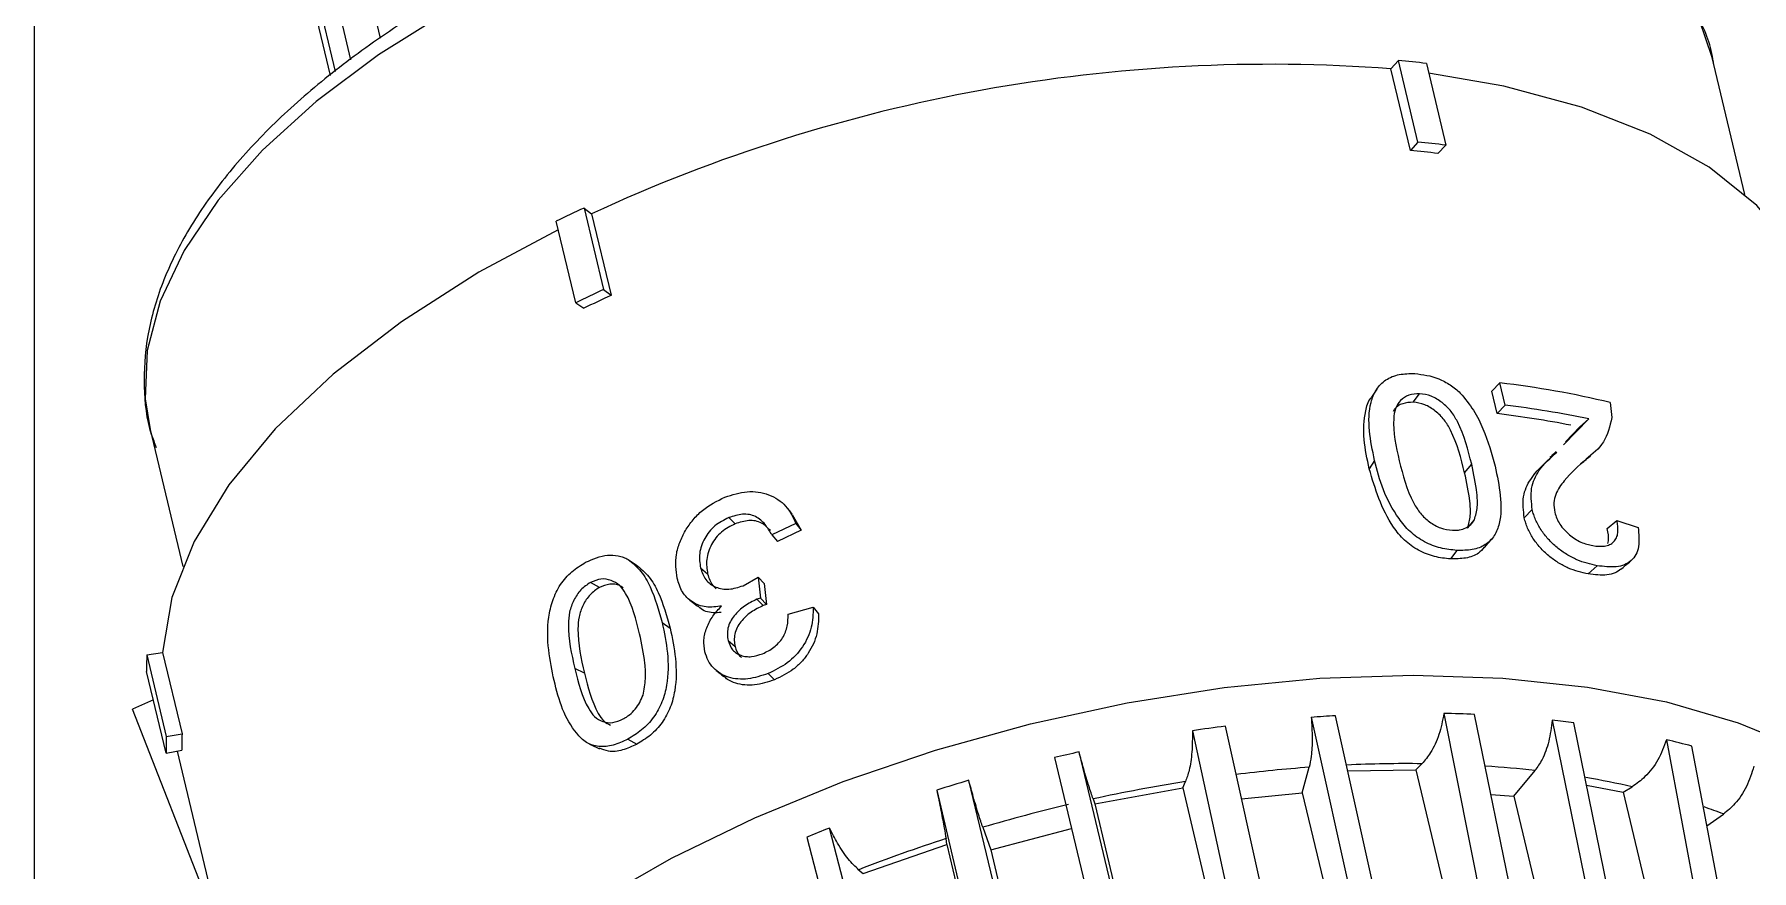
# Model space of a CAD drawing. Extents: x 75 to 2075, y 25 to 1460.
# Drawn here: x 1578.7 to 1655.1, y 956 to 993.2 of the extents above; entities that cross this region are included whole.
import ezdxf

# ---------------------------------------------------------------- set-up
doc = ezdxf.new("R2010")
doc.units = 0
doc.header["$LTSCALE"] = 5
doc.linetypes.add('SLD-KATı', pattern=[0])
doc.layers.get('0').update_dxf_attribs({"linetype": 'CONTINUOUS'})

msp = doc.modelspace()

# ---------------------------------------------------------------- linework, layer by layer
at = {"color": 7, "linetype": 'SLD-KATı'}
for p, q in [((1578.71, 797.337), (1578.71, 1022.218)), ((1591.475, 1003.996), (1594.09, 993.01)), ((1590.443, 1001.848), (1592.778, 992.041)), ((1590.073, 1000), (1592.092, 991.517)), ((1590.275, 998.004), (1591.862, 991.34)), ((1639.382, 992.014), (1639.05, 991.639)), ((1639.915, 988.009), (1639.05, 991.639)), ((1640.246, 988.384), (1639.382, 992.014)), ((1640.624, 991.877), (1641.489, 988.247)), ((1654.794, 986.05), (1653.344, 992.143)), ((1640.246, 988.384), (1639.915, 988.009)), ((1641.489, 988.247), (1641.134, 987.875)), ((1603.158, 985.446), (1604.023, 981.816)), ((1603.158, 985.446), (1603.498, 985.193)), ((1602.789, 981.23), (1601.925, 984.86)), ((1603.498, 985.193), (1604.362, 981.563)), ((1604.023, 981.816), (1604.362, 981.563)), ((1602.789, 981.23), (1603.151, 980.987)), ((1640.041, 976.808), (1640.324, 977.187)), ((1643.543, 977.297), (1643.895, 977.669)), ((1643.78, 976.3), (1643.543, 977.297)), ((1644.132, 976.673), (1643.895, 977.669)), ((1643.78, 976.3), (1644.132, 976.673)), ((1648.806, 976.795), (1648.875, 976.127)), ((1583.857, 975.599), (1585.308, 969.506)), ((1646.722, 974.905), (1647.858, 976.066)), ((1646.81, 975.045), (1647.437, 975.704)), ((1647.437, 975.704), (1647.858, 976.066)), ((1638.319, 974.22), (1638.087, 973.84)), ((1642.328, 973.672), (1642.64, 974.049)), ((1647.51, 974.08), (1647.729, 974.273)), ((1609.599, 971.672), (1609.885, 971.396)), ((1612.411, 971.816), (1612.823, 971.113)), ((1644.981, 971.66), (1645.336, 972.032)), ((1612.587, 971.408), (1611.512, 970.901)), ((1611.512, 970.901), (1611.769, 970.613)), ((1612.823, 971.113), (1611.769, 970.613)), ((1612.587, 971.408), (1612.823, 971.113)), ((1642.457, 971.2), (1642.761, 971.578)), ((1648.673, 971.186), (1649.098, 971.547)), ((1649.098, 971.547), (1650.043, 971.239)), ((1641.984, 970.214), (1641.701, 969.836)), ((1605.115, 969.816), (1605.484, 969.577)), ((1608.34, 969.435), (1608.656, 969.172)), ((1647.821, 969.167), (1648.22, 969.533)), ((1603.843, 968.566), (1603.443, 968.788)), ((1610.232, 968.645), (1610.902, 969.031)), ((1610.902, 969.031), (1611.004, 968.09)), ((1610.902, 969.031), (1611.176, 968.75)), ((1611.176, 968.75), (1611.281, 967.81)), ((1611.004, 968.09), (1610.846, 968.039)), ((1610.846, 968.039), (1611.126, 967.76)), ((1611.004, 968.09), (1611.281, 967.81)), ((1611.281, 967.81), (1611.126, 967.76)), ((1612.233, 967.373), (1613.354, 967.683)), ((1613.354, 967.683), (1613.593, 967.388)), ((1606.634, 967.005), (1606.989, 966.759)), ((1583.716, 965.563), (1584.415, 965.678)), ((1583.716, 965.563), (1584.58, 961.933)), ((1584.415, 965.678), (1585.28, 962.048)), ((1609.573, 966.201), (1609.882, 965.934)), ((1584.569, 961.2), (1583.705, 964.831)), ((1603.173, 964.756), (1602.747, 964.964)), ((1611.346, 964.735), (1611.631, 964.458)), ((1584.007, 963.563), (1583.079, 963.148)), ((1587.027, 953.036), (1583.079, 963.148)), ((1635.505, 962.789), (1644.089, 924.142)), ((1645.167, 924.211), (1636.584, 962.861)), ((1641.406, 962.961), (1649.105, 924.301)), ((1650.671, 924.26), (1642.766, 962.919)), ((1646.227, 962.657), (1654.132, 923.998)), ((1655.083, 923.88), (1647.181, 962.542)), ((1584.58, 961.933), (1585.28, 962.048)), ((1605.103, 961.816), (1605.503, 961.593)), ((1630.22, 962.189), (1638.587, 923.505)), ((1640.268, 923.748), (1631.684, 962.395)), ((1651.309, 961.792), (1658.46, 923.275)), ((1584.569, 961.2), (1585.269, 961.329)), ((1585.061, 961.291), (1587.649, 950.423)), ((1624.079, 960.996), (1633.373, 922.48)), ((1634.472, 922.73), (1625.177, 961.249)), ((1659.757, 922.954), (1652.431, 961.506)), ((1635.107, 959.436), (1635.415, 960.567)), ((1637.129, 960.407), (1640.154, 960.448)), ((1640.154, 960.448), (1640.43, 960.726)), ((1640.154, 960.448), (1641.307, 955.608)), ((1644.515, 959.281), (1645.457, 960.423)), ((1618.846, 959.552), (1627.933, 920.966)), ((1629.566, 921.47), (1620.271, 959.986)), ((1625.875, 958.943), (1629.788, 959.646)), ((1629.788, 959.646), (1629.912, 959.93)), ((1629.788, 959.646), (1630.941, 954.806)), ((1632.403, 959.158), (1635.107, 959.436)), ((1635.107, 959.436), (1644.31, 920.786)), ((1647.747, 959.769), (1649.383, 959.456)), ((1649.383, 959.456), (1649.784, 959.701)), ((1649.383, 959.456), (1650.536, 954.615)), ((1625.8, 959.156), (1625.875, 958.943)), ((1625.875, 958.943), (1627.027, 954.103)), ((1643.494, 959.358), (1644.515, 959.281)), ((1644.515, 959.281), (1653.718, 920.63)), ((1624.046, 919.582), (1614.075, 957.863)), ((1620.893, 957.896), (1621.249, 956.887)), ((1621.249, 956.887), (1624.84, 957.839)), ((1653.104, 957.969), (1653.842, 958.488)), ((1613.065, 957.455), (1623.033, 919.176)), ((1615.582, 955.842), (1619.3, 957.13)), ((1619.3, 957.13), (1619.26, 957.391)), ((1619.3, 957.13), (1620.452, 952.29)), ((1621.249, 956.887), (1630.452, 918.236)), ((1615.374, 956.008), (1615.582, 955.842))]:
    msp.add_line(p, q, dxfattribs=at)
at = {"color": 8, "linetype": 'SLD-KATı', "flags": 128}
for points in [[(1653.344, 992.143), (1652.768, 993.799), (1651.641, 995.643), (1650.051, 997.322), (1648.019, 998.812), (1645.574, 1000.092), (1642.751, 1001.145), (1639.588, 1001.955), (1636.131, 1002.512), (1632.428, 1002.806), (1628.531, 1002.835), (1624.494, 1002.598), (1620.374, 1002.097), (1616.23, 1001.341), (1612.119, 1000.34), (1608.099, 999.107), (1604.226, 997.661), (1600.555, 996.021), (1597.137, 994.211), (1594.021, 992.255), (1591.25, 990.182), (1588.863, 988.02), (1586.893, 985.799), (1585.368, 983.552), (1584.31, 981.309), (1583.733, 979.103), (1583.645, 976.963), (1583.857, 975.599)], [(1591.098, 935.942), (1590.99, 936.528), (1590.915, 938.725), (1591.342, 941), (1592.263, 943.324), (1593.667, 945.664), (1595.536, 947.989), (1597.842, 950.268), (1600.556, 952.469), (1603.641, 954.562), (1607.055, 956.521), (1610.751, 958.317), (1614.68, 959.928), (1618.789, 961.33), (1623.022, 962.505), (1627.321, 963.437), (1631.63, 964.114), (1635.888, 964.526), (1640.04, 964.668), (1644.028, 964.538), (1647.799, 964.138), (1651.302, 963.472), (1654.489, 962.551), (1657.318, 961.386), (1659.749, 959.993), (1661.751, 958.392), (1663.296, 956.603), (1664.363, 954.651), (1664.781, 953.356)]]:
    msp.add_lwpolyline(points, dxfattribs=at)
at = {"color": 7, "linetype": 'SLD-KATı', "flags": 128}
for points in [[(1658.309, 980.539), (1658.004, 981.555), (1656.935, 983.65), (1655.325, 985.564), (1653.197, 987.267), (1650.584, 988.732), (1647.526, 989.939), (1644.071, 990.868), (1640.727, 991.446)], [(1602.015, 984.484), (1598.482, 982.586), (1595.035, 980.386), (1592.001, 978.051), (1589.427, 975.619), (1587.354, 973.126), (1585.812, 970.613), (1584.828, 968.117), (1584.415, 965.678)], [(1612.424, 971.827), (1612.307, 971.97), (1612.19, 972.113)], [(1643.214, 970.337), (1643.375, 970.53), (1643.537, 970.723)], [(1607.867, 968), (1608.037, 967.867), (1608.208, 967.734)]]:
    msp.add_lwpolyline(points, dxfattribs=at)
at = {"color": 7, "linetype": 'SLD-KATı'}
for centre, radius, start, end in [((1633.675, 920.024), 71.816, 85.70767, 114.84762), ((1634.554, 942.577), 49.672, 82.98007, 84.42189), ((1635.176, 939.488), 48.752, 82.98007, 84.42189), ((1635.418, 938.947), 49.672, 82.98007, 84.42189), ((1630.337, 926.657), 64.768, 114.81168, 116.0197), ((1631.202, 923.026), 64.768, 114.81168, 116.0197), ((1631.038, 923.862), 63.568, 114.81168, 116.0197), ((1638.875, 935.232), 42.733, 76.56189, 83.25325), ((1638.59, 932.911), 43.698, 78.83612, 83.1786), ((1638.889, 932.783), 44.202, 78.29279, 83.18757), ((1593.718, 965.045), 10.016, 177.03184, 181.22523), ((1640.517, 895.979), 66.997, 93.36504, 94.28982), ((1640.343, 906.258), 56.713, 87.55117, 88.92577), ((1641.072, 915.95), 46.991, 82.53063, 83.70212), ((1594.582, 961.415), 10.016, 177.03184, 181.22523), ((1595.097, 961.539), 9.83, 177.03184, 181.22523), ((1641.105, 890.162), 72.845, 97.43049, 98.59381), ((1643.245, 927.768), 34.966, 74.76786, 76.66548), ((1641.619, 887.194), 75.858, 102.51777, 103.36905), ((1641.261, 888.462), 74.541, 106.3546, 107.50021), ((1640.87, 890.431), 70.358, 98.96006, 102.36849), ((1640.971, 889.901), 70.897, 103.26741, 106.45101), ((1639.238, 894.095), 68.553, 111.53395, 112.44468), ((1639.905, 893.258), 67.374, 107.84339, 111.35177)]:
    msp.add_arc(centre, radius, start, end, dxfattribs=at)
at = {"color": 8, "linetype": 'SLD-KATı'}
for centre, radius, start, end in [((1640.214, 895.201), 65.541, 94.19857, 97.05094), ((1639.792, 902.434), 58.295, 89.37258, 92.6624), ((1640.172, 913.382), 47.337, 83.59009, 86.25493), ((1641.559, 923.314), 37.305, 77.26338, 80.49837), ((1644.459, 933.955), 26.267, 69.06921, 71.0622)]:
    msp.add_arc(centre, radius, start, end, dxfattribs=at)
at = {"color": 7, "linetype": 'SLD-KATı'}
for points, knots in [([(1653.399, 991.856), (1653.396, 991.884), (1653.323, 992.61), (1652.768, 993.951), (1651.72, 995.816), (1650.217, 997.505), (1648.333, 999.022), (1646.063, 1000.348), (1643.436, 1001.464), (1640.487, 1002.352), (1637.262, 1003.001), (1633.805, 1003.406), (1630.161, 1003.563), (1626.376, 1003.475), (1622.496, 1003.142), (1618.569, 1002.571), (1614.642, 1001.769), (1610.765, 1000.747), (1606.986, 999.517), (1603.35, 998.094), (1599.903, 996.494), (1596.687, 994.736), (1593.742, 992.839), (1591.106, 990.822), (1588.811, 988.706), (1586.89, 986.511), (1585.374, 984.261), (1584.295, 981.983), (1583.666, 979.712), (1583.541, 977.503), (1583.709, 975.848), (1584.056, 974.991), (1584.136, 974.793)], [0, 0, 0, 0, 0.001326, 0.03502, 0.068621, 0.102545, 0.137105, 0.172291, 0.207886, 0.243654, 0.279427, 0.315142, 0.350789, 0.386376, 0.421916, 0.457423, 0.49291, 0.528393, 0.563883, 0.59939, 0.63493, 0.670518, 0.706171, 0.741905, 0.777732, 0.813651, 0.849615, 0.885459, 0.920923, 0.95573, 0.989807, 1, 1, 1, 1]), ([(1638.319, 974.22), (1638.228, 974.659), (1638.045, 975.537), (1638.068, 976.622), (1638.37, 977.385), (1638.795, 977.834), (1639.408, 978.077), (1639.876, 978.081), (1640.11, 978.083)], [0, 0, 0, 0, 0.248905, 0.497483, 0.622312, 0.747532, 0.873476, 1, 1, 1, 1]), ([(1640.11, 978.083), (1640.469, 978.038), (1641.007, 977.969), (1641.605, 977.637), (1641.921, 977.411), (1642.064, 977.28), (1642.135, 977.214)], [0, 0, 0, 0, 0.500317, 0.750428, 0.875333, 1, 1, 1, 1]), ([(1638.087, 973.84), (1637.993, 974.282), (1637.803, 975.163), (1637.856, 976.22), (1638.025, 976.852), (1638.177, 977.007), (1638.188, 977.019)], [0, 0, 0, 0, 0.394133, 0.787284, 0.983988, 1, 1, 1, 1]), ([(1638.42, 977.392), (1638.381, 977.331), (1638.302, 977.21), (1638.223, 977.089), (1638.183, 977.029)], [0, 0, 0, 0, 0.500002, 1, 1, 1, 1]), ([(1640.324, 977.187), (1640.157, 977.178), (1639.824, 977.159), (1639.458, 976.894), (1639.219, 976.532), (1639.1, 975.633), (1639.278, 974.839), (1639.421, 974.204)], [0, 0, 0, 0, 0.126234, 0.25197, 0.377155, 0.50198, 1, 1, 1, 1]), ([(1642.64, 974.049), (1642.481, 974.684), (1642.281, 975.479), (1641.745, 976.411), (1641.335, 976.803), (1640.846, 977.112), (1640.498, 977.162), (1640.324, 977.187)], [0, 0, 0, 0, 0.4979741, 0.6227974, 0.7479899, 0.8737186, 1, 1, 1, 1]), ([(1642.135, 977.214), (1642.342, 976.964), (1642.754, 976.463), (1643.298, 975.35), (1643.528, 974.516), (1643.681, 973.96)], [0, 0, 0, 0, 0.250377, 0.500477, 1, 1, 1, 1]), ([(1640.041, 976.808), (1639.88, 976.798), (1639.556, 976.776), (1639.259, 976.589), (1639.169, 976.43), (1639.148, 976.394)], [0, 0, 0, 0, 0.436361, 0.873115, 1, 1, 1, 1]), ([(1642.328, 973.672), (1642.169, 974.307), (1641.97, 975.101), (1641.44, 976.033), (1641.036, 976.424), (1640.555, 976.734), (1640.212, 976.783), (1640.041, 976.808)], [0, 0, 0, 0, 0.500486, 0.625664, 0.750594, 0.875331, 1, 1, 1, 1]), ([(1648.875, 976.127), (1648.781, 975.739), (1648.592, 974.96), (1648.017, 974.503), (1647.729, 974.273)], [0, 0, 0, 0, 0.4974, 1, 1, 1, 1]), ([(1641.984, 970.214), (1641.743, 970.239), (1641.262, 970.288), (1640.526, 970.571), (1639.87, 971.031), (1639.236, 971.825), (1638.657, 972.898), (1638.432, 973.779), (1638.319, 974.22)], [0, 0, 0, 0, 0.126499, 0.252548, 0.377658, 0.502458, 0.751109, 1, 1, 1, 1]), ([(1639.421, 974.204), (1639.581, 973.567), (1639.78, 972.77), (1640.339, 971.856), (1640.754, 971.47), (1641.258, 971.178), (1641.607, 971.133), (1641.782, 971.11)], [0, 0, 0, 0, 0.497951, 0.622754, 0.747957, 0.873668, 1, 1, 1, 1]), ([(1643.681, 973.96), (1643.774, 973.522), (1643.958, 972.646), (1643.956, 971.583), (1643.679, 970.855), (1643.275, 970.437), (1642.683, 970.216), (1642.217, 970.215), (1641.984, 970.214)], [0, 0, 0, 0, 0.24892, 0.497499, 0.622366, 0.74757, 0.873484, 1, 1, 1, 1]), ([(1642.761, 971.578), (1642.814, 971.764), (1642.921, 972.136), (1642.865, 972.979), (1642.73, 973.621), (1642.64, 974.049)], [0, 0, 0, 0, 0.249911, 0.500007, 1, 1, 1, 1]), ([(1644.981, 971.66), (1644.943, 971.986), (1644.868, 972.639), (1645.314, 973.562), (1645.81, 974.023), (1646.116, 974.307)], [0, 0, 0, 0, 0.276663, 0.554249, 1, 1, 1, 1]), ([(1645.336, 972.032), (1645.299, 972.358), (1645.225, 973.014), (1645.665, 973.899), (1646.142, 974.332), (1646.424, 974.589)], [0, 0, 0, 0, 0.287141, 0.576528, 1, 1, 1, 1]), ([(1646.403, 974.617), (1646.355, 974.571), (1646.26, 974.479), (1646.167, 974.391), (1646.121, 974.347)], [0, 0, 0, 0, 0.4988, 1, 1, 1, 1]), ([(1647.729, 974.273), (1647.39, 973.972), (1646.884, 973.52), (1646.405, 972.839), (1646.275, 972.341), (1646.316, 972.052), (1646.336, 971.907)], [0, 0, 0, 0, 0.501966, 0.7517028, 0.8761397, 1, 1, 1, 1]), ([(1647.512, 974.072), (1647.585, 974.136), (1647.733, 974.265), (1647.884, 974.397), (1647.96, 974.463)], [0, 0, 0, 0, 0.499412, 1, 1, 1, 1]), ([(1641.701, 969.836), (1641.464, 969.86), (1640.991, 969.91), (1640.266, 970.193), (1639.623, 970.653), (1638.676, 971.841), (1638.349, 972.952), (1638.087, 973.84)], [0, 0, 0, 0, 0.1253562, 0.2505866, 0.3755784, 0.5009818, 1, 1, 1, 1]), ([(1642.457, 971.2), (1642.509, 971.387), (1642.612, 971.76), (1642.553, 972.603), (1642.418, 973.244), (1642.328, 973.672)], [0, 0, 0, 0, 0.249414, 0.499567, 1, 1, 1, 1]), ([(1607.3, 968.978), (1607.256, 969.325), (1607.19, 969.846), (1607.404, 970.578), (1607.656, 971.101), (1607.996, 971.586), (1608.555, 972.152), (1609.077, 972.411), (1609.424, 972.584)], [0, 0, 0, 0, 0.24699, 0.371253, 0.49671, 0.622061, 0.748198, 1, 1, 1, 1]), ([(1609.424, 972.584), (1609.756, 972.691), (1610.417, 972.905), (1611.394, 972.744), (1612.193, 972.24), (1612.456, 971.685), (1612.587, 971.408)], [0, 0, 0, 0, 0.252286, 0.502938, 0.751959, 1, 1, 1, 1]), ([(1609.599, 971.672), (1609.383, 971.566), (1609.059, 971.405), (1608.717, 971.05), (1608.515, 970.747), (1608.374, 970.42), (1608.262, 969.968), (1608.309, 969.648), (1608.34, 969.435)], [0, 0, 0, 0, 0.25171, 0.378686, 0.503009, 0.627341, 0.752573, 1, 1, 1, 1]), ([(1611.512, 970.901), (1611.42, 971.062), (1611.236, 971.385), (1610.881, 971.698), (1610.515, 971.82), (1610.11, 971.84), (1609.803, 971.739), (1609.599, 971.672)], [0, 0, 0, 0, 0.248535, 0.497064, 0.62142, 0.74821, 1, 1, 1, 1]), ([(1647.821, 969.167), (1647.528, 969.236), (1647.089, 969.338), (1646.489, 969.654), (1646.061, 969.964), (1645.678, 970.337), (1645.351, 970.755), (1645.156, 971.131), (1645.039, 971.434), (1645.001, 971.584), (1644.981, 971.66)], [0, 0, 0, 0, 0.2496316, 0.3746806, 0.499692, 0.625223, 0.7497855, 0.8747739, 0.937378, 1, 1, 1, 1]), ([(1648.22, 969.533), (1647.921, 969.602), (1647.474, 969.706), (1646.864, 970.023), (1646.43, 970.334), (1646.04, 970.708), (1645.709, 971.126), (1645.512, 971.503), (1645.394, 971.806), (1645.355, 971.957), (1645.336, 972.032)], [0, 0, 0, 0, 0.251688, 0.377467, 0.502797, 0.627924, 0.752074, 0.876011, 0.938008, 1, 1, 1, 1]), ([(1646.336, 971.907), (1646.362, 971.818), (1646.414, 971.64), (1646.558, 971.377), (1646.751, 971.13), (1646.98, 970.909), (1647.235, 970.724), (1647.59, 970.529), (1647.852, 970.467), (1648.027, 970.426)], [0, 0, 0, 0, 0.123836, 0.24775, 0.367666, 0.497116, 0.622499, 0.748246, 1, 1, 1, 1]), ([(1609.885, 971.396), (1609.674, 971.291), (1609.355, 971.133), (1609.02, 970.78), (1608.823, 970.479), (1608.686, 970.154), (1608.577, 969.703), (1608.625, 969.384), (1608.656, 969.172)], [0, 0, 0, 0, 0.249489, 0.375757, 0.499873, 0.624465, 0.75039, 1, 1, 1, 1]), ([(1611.446, 971.102), (1611.324, 971.227), (1611.139, 971.419), (1610.785, 971.536), (1610.388, 971.561), (1610.086, 971.462), (1609.885, 971.396)], [0, 0, 0, 0, 0.319231, 0.488337, 0.660061, 1, 1, 1, 1]), ([(1641.782, 971.11), (1641.836, 971.109), (1641.944, 971.106), (1642.15, 971.128), (1642.383, 971.201), (1642.61, 971.358), (1642.711, 971.504), (1642.761, 971.578)], [0, 0, 0, 0, 0.125755, 0.251386, 0.501746, 0.751283, 1, 1, 1, 1]), ([(1648.027, 970.426), (1648.209, 970.404), (1648.483, 970.372), (1648.781, 970.464), (1648.963, 970.586), (1649.091, 970.765), (1649.174, 971.075), (1649.128, 971.358), (1649.098, 971.547)], [0, 0, 0, 0, 0.25203, 0.377962, 0.503428, 0.628372, 0.752787, 1, 1, 1, 1]), ([(1650.043, 971.239), (1650.071, 970.942), (1650.113, 970.495), (1649.959, 970.018), (1649.746, 969.743), (1649.447, 969.562), (1648.956, 969.442), (1648.514, 969.497), (1648.22, 969.533)], [0, 0, 0, 0, 0.2474197, 0.3728759, 0.496729, 0.6215912, 0.7480573, 1, 1, 1, 1]), ([(1648.689, 970.528), (1648.7, 970.566), (1648.756, 970.753), (1648.71, 970.994), (1648.673, 971.186)], [0, 0, 0, 0, 0.200506, 1, 1, 1, 1]), ([(1643.192, 970.358), (1643.114, 970.263), (1642.916, 970.022), (1642.383, 969.842), (1641.929, 969.838), (1641.701, 969.836)], [0, 0, 0, 0, 0.244957, 0.622077, 1, 1, 1, 1]), ([(1601.827, 964.43), (1601.733, 964.875), (1601.545, 965.765), (1601.518, 966.99), (1601.74, 967.995), (1602.084, 968.714), (1602.605, 969.305), (1603.021, 969.558), (1603.229, 969.685)], [0, 0, 0, 0, 0.248905, 0.497483, 0.622312, 0.747532, 0.873476, 1, 1, 1, 1]), ([(1603.229, 969.685), (1603.555, 969.827), (1604.043, 970.04), (1604.608, 969.998), (1604.909, 969.918), (1605.047, 969.85), (1605.115, 969.816)], [0, 0, 0, 0, 0.500317, 0.750428, 0.875333, 1, 1, 1, 1]), ([(1605.115, 969.816), (1605.316, 969.65), (1605.716, 969.316), (1606.252, 968.365), (1606.482, 967.549), (1606.634, 967.005)], [0, 0, 0, 0, 0.2503766, 0.5004768, 1, 1, 1, 1]), ([(1605.484, 969.577), (1605.682, 969.409), (1606.077, 969.072), (1606.608, 968.118), (1606.837, 967.303), (1606.989, 966.759)], [0, 0, 0, 0, 0.249685, 0.499808, 1, 1, 1, 1]), ([(1608.34, 969.435), (1608.403, 969.25), (1608.499, 968.972), (1608.77, 968.712), (1609.018, 968.576), (1609.298, 968.494), (1609.707, 968.473), (1610.022, 968.576), (1610.232, 968.645)], [0, 0, 0, 0, 0.247257, 0.37182, 0.496881, 0.62221, 0.748291, 1, 1, 1, 1]), ([(1649.268, 969.376), (1649.189, 969.319), (1649.017, 969.192), (1648.544, 969.082), (1648.109, 969.133), (1647.821, 969.167)], [0, 0, 0, 0, 0.220929, 0.484394, 1, 1, 1, 1]), ([(1649.27, 969.37), (1649.343, 969.431), (1649.489, 969.554), (1649.636, 969.677), (1649.709, 969.739)], [0, 0, 0, 0, 0.499999, 1, 1, 1, 1]), ([(1603.443, 968.788), (1603.295, 968.689), (1602.999, 968.492), (1602.688, 968.003), (1602.493, 967.472), (1602.422, 966.403), (1602.602, 965.603), (1602.747, 964.964)], [0, 0, 0, 0, 0.126234, 0.25197, 0.377155, 0.50198, 1, 1, 1, 1]), ([(1603.843, 968.566), (1603.698, 968.468), (1603.407, 968.273), (1603.103, 967.787), (1602.913, 967.259), (1602.848, 966.193), (1603.029, 965.395), (1603.173, 964.756)], [0, 0, 0, 0, 0.124625, 0.249362, 0.374292, 0.499469, 1, 1, 1, 1]), ([(1605.633, 966.51), (1605.474, 967.141), (1605.274, 967.93), (1604.758, 968.687), (1604.37, 968.903), (1603.914, 968.985), (1603.6, 968.854), (1603.443, 968.788)], [0, 0, 0, 0, 0.497974, 0.622797, 0.74799, 0.873719, 1, 1, 1, 1]), ([(1604.899, 968.557), (1604.849, 968.59), (1604.678, 968.704), (1604.304, 968.753), (1603.997, 968.628), (1603.843, 968.566)], [0, 0, 0, 0, 0.172061, 0.586144, 1, 1, 1, 1]), ([(1609.281, 967.738), (1609.045, 967.709), (1608.573, 967.65), (1607.953, 967.882), (1607.498, 968.338), (1607.366, 968.764), (1607.3, 968.978)], [0, 0, 0, 0, 0.252256, 0.502584, 0.751405, 1, 1, 1, 1]), ([(1608.656, 969.172), (1608.716, 968.983), (1608.799, 968.723), (1608.99, 968.55), (1609.043, 968.502)], [0, 0, 0, 0, 0.721641, 1, 1, 1, 1]), ([(1610.846, 968.039), (1610.66, 967.949), (1610.287, 967.769), (1609.894, 967.401), (1609.654, 967.055), (1609.549, 966.764), (1609.53, 966.521), (1609.544, 966.334), (1609.563, 966.246), (1609.573, 966.201)], [0, 0, 0, 0, 0.251918, 0.502888, 0.626559, 0.752115, 0.875985, 0.937992, 1, 1, 1, 1]), ([(1609.258, 967.456), (1609.139, 967.446), (1608.792, 967.416), (1608.417, 967.535), (1608.249, 967.721), (1608.222, 967.752)], [0, 0, 0, 0, 0.301306, 0.884117, 1, 1, 1, 1]), ([(1608.536, 965.709), (1608.51, 965.881), (1608.46, 966.225), (1608.594, 966.785), (1608.827, 967.218), (1609.072, 967.528), (1609.212, 967.668), (1609.281, 967.738)], [0, 0, 0, 0, 0.248244, 0.497265, 0.747616, 0.873653, 1, 1, 1, 1]), ([(1611.126, 967.76), (1610.943, 967.671), (1610.576, 967.494), (1610.192, 967.129), (1609.957, 966.785), (1609.855, 966.496), (1609.838, 966.254), (1609.852, 966.068), (1609.872, 965.979), (1609.882, 965.934)], [0, 0, 0, 0, 0.250036, 0.499827, 0.623477, 0.74966, 0.874656, 0.937316, 1, 1, 1, 1]), ([(1611.099, 965.618), (1611.273, 965.702), (1611.533, 965.828), (1611.821, 966.097), (1611.998, 966.326), (1612.127, 966.58), (1612.232, 966.934), (1612.233, 967.198), (1612.233, 967.373)], [0, 0, 0, 0, 0.251607, 0.378459, 0.502801, 0.624411, 0.752143, 1, 1, 1, 1]), ([(1613.354, 967.683), (1613.345, 967.386), (1613.326, 966.791), (1612.924, 965.904), (1612.227, 965.16), (1611.64, 964.877), (1611.346, 964.735)], [0, 0, 0, 0, 0.2483817, 0.4973093, 0.7478382, 1, 1, 1, 1]), ([(1613.593, 967.388), (1613.585, 967.092), (1613.57, 966.502), (1613.242, 965.761), (1612.84, 965.252), (1612.354, 964.807), (1611.92, 964.598), (1611.631, 964.458)], [0, 0, 0, 0, 0.250167, 0.499618, 0.624406, 0.750182, 1, 1, 1, 1]), ([(1606.634, 967.005), (1606.727, 966.56), (1606.912, 965.67), (1606.916, 964.459), (1606.656, 963.474), (1606.28, 962.772), (1605.733, 962.195), (1605.313, 961.942), (1605.103, 961.816)], [0, 0, 0, 0, 0.24892, 0.497499, 0.622366, 0.74757, 0.873484, 1, 1, 1, 1]), ([(1606.989, 966.759), (1607.082, 966.314), (1607.267, 965.425), (1607.276, 964.218), (1607.025, 963.236), (1606.659, 962.539), (1606.122, 961.966), (1605.71, 961.717), (1605.503, 961.593)], [0, 0, 0, 0, 0.250528, 0.500421, 0.625483, 0.750234, 0.874984, 1, 1, 1, 1]), ([(1605.783, 963.779), (1605.83, 964.019), (1605.924, 964.5), (1605.86, 965.425), (1605.724, 966.076), (1605.633, 966.51)], [0, 0, 0, 0, 0.249911, 0.500007, 1, 1, 1, 1]), ([(1611.346, 964.735), (1611.045, 964.638), (1610.445, 964.445), (1609.709, 964.503), (1609.21, 964.721), (1608.905, 964.982), (1608.659, 965.306), (1608.577, 965.575), (1608.536, 965.709)], [0, 0, 0, 0, 0.251752, 0.502305, 0.626192, 0.751867, 0.876199, 1, 1, 1, 1]), ([(1609.573, 966.201), (1609.624, 966.055), (1609.702, 965.834), (1609.93, 965.641), (1610.132, 965.539), (1610.359, 965.485), (1610.686, 965.481), (1610.933, 965.563), (1611.099, 965.618)], [0, 0, 0, 0, 0.24698, 0.372826, 0.496621, 0.624057, 0.748075, 1, 1, 1, 1]), ([(1609.882, 965.934), (1609.929, 965.784), (1609.988, 965.595), (1610.129, 965.477), (1610.158, 965.453)], [0, 0, 0, 0, 0.796333, 1, 1, 1, 1]), ([(1602.747, 964.964), (1602.905, 964.331), (1603.103, 963.538), (1603.612, 962.799), (1603.983, 962.581), (1604.431, 962.516), (1604.744, 962.65), (1604.9, 962.718)], [0, 0, 0, 0, 0.497951, 0.622754, 0.747957, 0.873668, 1, 1, 1, 1]), ([(1603.173, 964.756), (1603.334, 964.128), (1603.536, 963.343), (1604.008, 962.606), (1604.233, 962.491), (1604.332, 962.44)], [0, 0, 0, 0, 0.691995, 0.865038, 1, 1, 1, 1]), ([(1609.041, 964.871), (1609.096, 964.826), (1609.208, 964.736), (1609.319, 964.646), (1609.374, 964.601)], [0, 0, 0, 0, 0.500001, 1, 1, 1, 1]), ([(1605.103, 961.816), (1604.888, 961.716), (1604.459, 961.516), (1603.814, 961.452), (1603.242, 961.635), (1602.682, 962.206), (1602.16, 963.119), (1601.938, 963.993), (1601.827, 964.43)], [0, 0, 0, 0, 0.1264994, 0.2525475, 0.3776578, 0.5024578, 0.751109, 1, 1, 1, 1]), ([(1611.631, 964.458), (1611.335, 964.363), (1610.743, 964.173), (1610.025, 964.244), (1609.582, 964.427), (1609.433, 964.564), (1609.381, 964.613)], [0, 0, 0, 0, 0.361665, 0.722978, 0.902593, 1, 1, 1, 1]), ([(1604.9, 962.718), (1604.949, 962.745), (1605.045, 962.8), (1605.231, 962.936), (1605.442, 963.145), (1605.648, 963.447), (1605.738, 963.668), (1605.783, 963.779)], [0, 0, 0, 0, 0.125755, 0.251386, 0.501746, 0.751283, 1, 1, 1, 1]), ([(1635.505, 962.789), (1635.524, 962.473), (1635.56, 961.841), (1635.52, 961.064), (1635.448, 960.721), (1635.415, 960.567)], [0, 0, 0, 0, 0.355709, 0.711403, 1, 1, 1, 1]), ([(1641.406, 962.961), (1641.343, 962.642), (1641.216, 962.005), (1640.854, 961.226), (1640.561, 960.881), (1640.43, 960.726)], [0, 0, 0, 0, 0.355379, 0.710571, 1, 1, 1, 1]), ([(1646.227, 962.657), (1646.183, 962.34), (1646.095, 961.706), (1645.808, 960.924), (1645.565, 960.578), (1645.457, 960.423)], [0, 0, 0, 0, 0.3557091, 0.7114031, 1, 1, 1, 1]), ([(1630.22, 962.189), (1630.218, 961.868), (1630.215, 961.227), (1630.096, 960.439), (1629.969, 960.088), (1629.912, 959.93)], [0, 0, 0, 0, 0.355379, 0.710571, 1, 1, 1, 1]), ([(1651.309, 961.792), (1651.195, 961.487), (1650.967, 960.876), (1650.406, 960.149), (1649.977, 959.84), (1649.784, 959.701)], [0, 0, 0, 0, 0.355379, 0.710571, 1, 1, 1, 1]), ([(1603.399, 961.604), (1603.472, 961.569), (1603.619, 961.498), (1603.766, 961.427), (1603.84, 961.391)], [0, 0, 0, 0, 0.500001, 1, 1, 1, 1]), ([(1605.503, 961.593), (1605.293, 961.497), (1604.872, 961.304), (1604.285, 961.23), (1603.978, 961.363), (1603.849, 961.419)], [0, 0, 0, 0, 0.367423, 0.734477, 1, 1, 1, 1]), ([(1625.8, 959.156), (1625.74, 959.333), (1625.621, 959.688), (1625.395, 960.454), (1625.244, 961.004), (1625.177, 961.249)], [0, 0, 0, 0, 0.3570532, 0.7141322, 1, 1, 1, 1]), ([(1655.193, 960.614), (1655.096, 960.307), (1654.901, 959.693), (1654.403, 958.951), (1654.016, 958.631), (1653.842, 958.488)], [0, 0, 0, 0, 0.3557091, 0.7114031, 1, 1, 1, 1]), ([(1618.846, 959.552), (1618.911, 959.24), (1619.041, 958.617), (1619.184, 957.865), (1619.237, 957.538), (1619.26, 957.391)], [0, 0, 0, 0, 0.3553787, 0.7105713, 1, 1, 1, 1]), ([(1620.893, 957.896), (1620.834, 958.072), (1620.716, 958.426), (1620.49, 959.19), (1620.339, 959.74), (1620.271, 959.986)], [0, 0, 0, 0, 0.356268, 0.712547, 1, 1, 1, 1]), ([(1615.374, 956.008), (1615.221, 956.153), (1614.915, 956.442), (1614.452, 957.124), (1614.191, 957.636), (1614.075, 957.863)], [0, 0, 0, 0, 0.3570532, 0.7141322, 1, 1, 1, 1])]:
    msp.add_open_spline(points, degree=3, knots=knots, dxfattribs=at)

doc.saveas('drawing.dxf')
